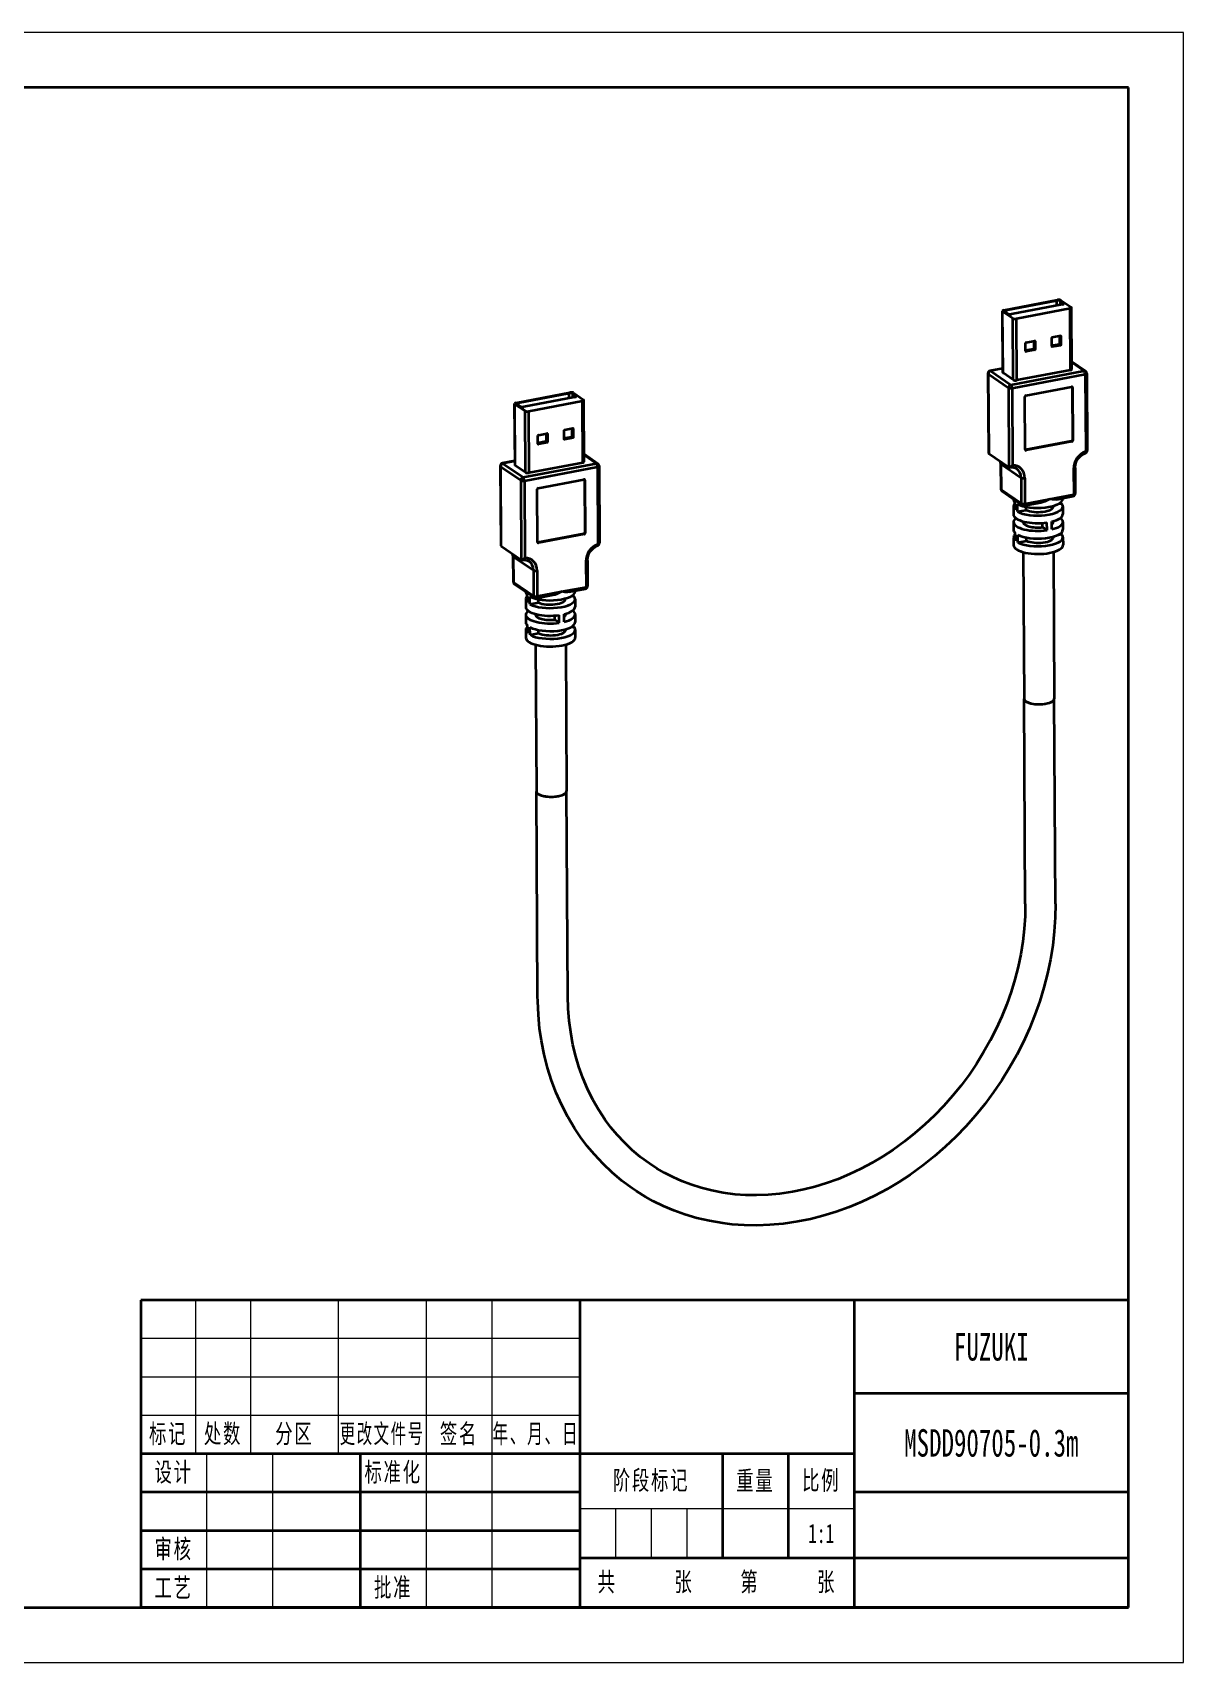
# Model space of a CAD drawing. Header units: millimetres. Extents: x -210 to 210, y -148 to 148.
# Drawn here: x 0.3 to 210, y -148.5 to 148.5 of the extents above; entities that cross this region are included whole.
import ezdxf
from ezdxf.enums import TextEntityAlignment as Align

# ---------------------------------------------------------------- set-up
doc = ezdxf.new("R2010")
doc.units = ezdxf.units.MM
for name, color, linetype, lineweight in [('尺寸线层', 3, 'Continuous', 18), ('粗实线层', 7, 'Continuous', 35), ('细实线层', 7, 'Continuous', 18)]:
    doc.layers.add(name, color=color, linetype=linetype, lineweight=lineweight)
doc.styles.add('标准', font='', dxfattribs={"width": 0.667})
doc.styles.get('标准').set_extended_font_data('宋体')

# ---------------------------------------------------------------- blocks, each defined once
blk = doc.blocks.new('$CAXA_FRAME_13B17AC1$')
at = {"layer": '粗实线层'}
for p, q in [((200, 138.5), (-200, 138.5)), ((200, -138.5), (200, 138.5)), ((-200, -138.5), (200, -138.5))]:
    blk.add_line(p, q, dxfattribs=at)
at = {"layer": '细实线层'}
for p, q in [((210, 148.5), (-210, 148.5)), ((210, -148.5), (210, 148.5)), ((-210, -148.5), (210, -148.5))]:
    blk.add_line(p, q, dxfattribs=at)
blk = doc.blocks.new('$CAXA_TITLE_151E506F$')
at = {"layer": '粗实线层'}
for p, q in [((0, 56), (-180, 56)), ((-180, 56), (-180, 0)), ((-100, 56), (-100, 0)), ((-50, 56), (-50, 0)), ((0, 0), (0, 56)), ((0, 39), (-50, 39)), ((-50, 28), (-180, 28)), ((-140, 28), (-140, 0)), ((-74, 28), (-74, 9)), ((-62, 28), (-62, 9)), ((-100, 21), (-180, 21)), ((0, 21), (-50, 21)), ((-100, 14), (-180, 14)), ((0, 9), (-100, 9)), ((-100, 7), (-180, 7)), ((0, 0), (-180, 0))]:
    blk.add_line(p, q, dxfattribs=at)
at = {"layer": '细实线层'}
for p, q in [((-170, 56), (-170, 28)), ((-160, 56), (-160, 28)), ((-144, 56), (-144, 28)), ((-128, 56), (-128, 0)), ((-116, 56), (-116, 0)), ((-100, 49), (-180, 49)), ((-100, 42), (-180, 42)), ((-100, 35), (-180, 35)), ((-168, 28), (-168, 0)), ((-156, 28), (-156, 0)), ((-50, 18), (-100, 18)), ((-93.5, 18), (-93.5, 9)), ((-87, 18), (-87, 9)), ((-80.5, 18), (-80.5, 9))]:
    blk.add_line(p, q, dxfattribs=at)
at = {"layer": '尺寸线层', "attachment_point": 5, "line_spacing_factor": 0.963108, "style": '标准'}
for s, insert, char_height, width in [('\\T1.1;标记', (-175, 31.5), 3.481, 18), ('\\T1.1;处数', (-165, 31.5), 3.481, 18), ('\\T1.1;分区', (-152, 31.5), 3.481, 30), ('\\T1.1;{\\W0.592404;更改文件号}', (-136, 31.5), 3.4806, 30), ('\\T1.1;签名', (-122, 31.5), 3.481, 22), ('\\T1.1;{\\W0.605422;年、月、日}', (-108, 31.5), 3.4806, 30), ('\\T1.1;设计', (-174, 24.5), 3.481, 22), ('\\T1.1;标准化', (-134, 24.5), 3.481, 22), ('\\T1.1;阶段标记', (-87, 23), 3.481, 50), ('\\T1.1;重量', (-68, 23), 3.481, 22), ('\\T1.1;比例', (-56, 23), 3.481, 22), ('\\T1.1;审核', (-174, 10.5), 3.481, 22), ('\\T1.1;共', (-95, 4.5), 3.481, 8), ('\\T1.1;张', (-81, 4.5), 3.481, 8), ('\\T1.1;第', (-69, 4.5), 3.481, 8), ('\\T1.1;张', (-55, 4.5), 3.481, 8), ('\\T1.1;工艺', (-174, 3.5), 3.481, 22), ('\\T1.1;批准', (-134, 3.5), 3.481, 22)]:
    blk.add_mtext(s, dxfattribs=dict(at, insert=insert, char_height=char_height, width=width))
at = {"layer": '尺寸线层', "style": '标准'}
for tag, height, width, p in [('标记C', 3.63, 0.664996, (-175, 52.5)), ('处数C', 3.63, 0.664996, (-165, 52.5)), ('分区C', 3.63, 0.667, (-152, 52.5)), ('更改文件号C', 3.63, 0.498314, (-136, 52.5)), ('更改签名C', 3.63, 0.447537, (-122, 52.5)), ('更改日期C', 3.63, 0.610278, (-108, 52.5)), ('单位名称', 5.19, 0.667, (-25, 47.5)), ('标记B', 3.63, 0.664996, (-175, 45.5)), ('处数B', 3.63, 0.664996, (-165, 45.5)), ('分区B', 3.63, 0.667, (-152, 45.5)), ('更改文件号B', 3.63, 0.498314, (-136, 45.5)), ('更改签名B', 3.63, 0.447537, (-122, 45.5)), ('更改日期B', 3.63, 0.610278, (-108, 45.5)), ('材料名称', 5.19, 0.667, (-75, 42)), ('标记A', 3.63, 0.664996, (-175, 38.5)), ('处数A', 3.63, 0.664996, (-165, 38.5)), ('分区A', 3.63, 0.667, (-152, 38.5)), ('更改文件号A', 3.63, 0.498314, (-136, 38.5)), ('更改签名A', 3.63, 0.447537, (-122, 38.5)), ('更改日期A', 3.63, 0.610278, (-108, 38.5)), ('图纸名称', 5.19, 0.667, (-25, 30)), ('设计', 3.63, 0.667, (-162, 24.5)), ('设计日期', 3.63, 0.667, (-148, 24.5)), ('标准化', 3.63, 0.667, (-122, 24.5)), ('标准化日期', 3.63, 0.554163, (-108, 24.5)), ('图纸编号', 5.19, 0.667, (-25, 15)), ('阶段标记S', 3.63, 0.223769, (-96.75, 13.5)), ('阶段标记A', 3.63, 0.223769, (-90.25, 13.5)), ('阶段标记B', 3.63, 0.223769, (-83.75, 13.5)), ('阶段标记C', 3.63, 0.223769, (-77.25, 13.5)), ('重量', 3.63, 0.667, (-68, 13.5)), ('图纸比例', 3.63, 0.510551, (-56, 13.5)), ('审核', 3.63, 0.667, (-162, 10.5)), ('审核日期', 3.63, 0.667, (-148, 10.5)), ('页数', 3.63, 0.667, (-88, 4.5)), ('页码', 3.63, 0.667, (-62, 4.5)), ('投影符号', 3.63, 0.667, (-25, 4.5)), ('工艺', 3.63, 0.667, (-162, 3.5)), ('工艺日期', 3.63, 0.667, (-148, 3.5)), ('批准', 3.63, 0.667, (-122, 3.5)), ('批准日期', 3.63, 0.667, (-108, 3.5))]:
    blk.add_attdef(tag, text='', height=height, dxfattribs=dict(at, width=width)).set_placement(p, align=Align.MIDDLE_CENTER)

msp = doc.modelspace()

# ---------------------------------------------------------------- linework, layer by layer
at = {"layer": '粗实线层', "color": 7, "lineweight": 35}
for p, q in [((177.279, 97.921), (187.055, 99.777)), ((177.638, 97.909), (186.88, 99.663)), ((187.934, 98.937), (178.692, 97.183)), ((189.347, 98.198), (179.572, 96.343)), ((186.88, 99.663), (186.885, 98.738)), ((187.553, 99.589), (188.149, 99.179)), ((187.553, 99.589), (187.558, 98.865)), ((187.728, 99.703), (189.562, 98.44)), ((188.149, 99.179), (188.15, 99.015)), ((189.413, 86.993), (189.347, 98.198)), ((189.683, 87.154), (189.618, 98.359)), ((177.074, 86.556), (177.008, 97.761)), ((178.898, 96.416), (177.064, 97.679)), ((177.13, 86.475), (177.064, 97.679)), ((178.018, 97.256), (177.422, 97.667)), ((177.638, 97.909), (177.64, 97.517)), ((178.964, 85.211), (178.898, 96.416)), ((179.637, 85.138), (179.572, 96.343)), ((181.336, 92.021), (182.901, 92.318)), ((182.762, 92.292), (182.77, 90.934)), ((182.99, 92.242), (182.884, 92.315)), ((182.99, 92.242), (182.999, 90.776)), ((185.984, 92.81), (185.992, 91.344)), ((187.638, 93.217), (186.072, 92.92)), ((187.506, 91.833), (187.499, 93.191)), ((187.727, 93.141), (187.621, 93.214)), ((187.736, 91.675), (187.727, 93.141)), ((181.256, 90.445), (181.247, 91.911)), ((182.681, 90.824), (181.255, 90.553)), ((181.345, 90.369), (181.257, 90.429)), ((182.911, 90.666), (181.345, 90.369)), ((182.911, 90.666), (182.681, 90.824)), ((182.999, 90.776), (182.77, 90.934)), ((185.992, 91.452), (187.418, 91.722)), ((186.082, 91.267), (185.994, 91.328)), ((186.082, 91.267), (187.647, 91.565)), ((187.647, 91.565), (187.418, 91.722)), ((187.736, 91.675), (187.506, 91.833)), ((174.382, 86.383), (174.467, 71.961)), ((174.438, 86.302), (178.106, 83.776)), ((174.438, 86.302), (174.523, 71.829)), ((177.07, 87.31), (174.789, 86.877)), ((177.07, 87.269), (174.88, 86.853)), ((174.88, 86.853), (178.548, 84.327)), ((178.964, 85.211), (177.13, 86.475)), ((178.548, 84.327), (191.878, 86.857)), ((178.78, 83.702), (192.11, 86.232)), ((189.413, 86.993), (179.637, 85.138)), ((192.164, 86.802), (189.675, 88.516)), ((191.878, 86.857), (189.676, 88.373)), ((192.11, 86.232), (192.192, 72.187)), ((192.381, 86.393), (192.463, 72.348)), ((178.106, 83.776), (178.191, 69.303)), ((178.78, 83.702), (178.862, 69.657)), ((181.28, 82.372), (189.63, 83.957)), ((189.717, 83.867), (189.774, 74.244)), ((189.809, 83.804), (189.717, 83.867)), ((189.809, 83.804), (189.865, 74.181)), ((88.207, 69.69), (88.141, 80.895)), ((90.031, 79.551), (88.197, 80.814)), ((88.262, 69.609), (88.197, 80.814)), ((88.412, 81.056), (98.187, 82.911)), ((89.151, 80.391), (88.555, 80.801)), ((88.77, 81.043), (98.012, 82.797)), ((88.77, 81.043), (88.772, 80.651)), ((99.067, 82.071), (89.825, 80.317)), ((100.48, 81.332), (90.704, 79.477)), ((98.012, 82.797), (98.018, 81.872)), ((98.686, 82.724), (99.282, 82.313)), ((98.686, 82.724), (98.69, 82)), ((98.861, 82.837), (100.695, 81.574)), ((99.282, 82.313), (99.283, 82.15)), ((100.545, 70.127), (100.48, 81.332)), ((100.816, 70.288), (100.751, 81.493)), ((181.16, 72.529), (181.104, 82.152)), ((90.096, 68.346), (90.031, 79.551)), ((90.77, 68.272), (90.704, 79.477)), ((92.389, 73.579), (92.38, 75.045)), ((92.468, 75.156), (94.034, 75.453)), ((93.895, 75.426), (93.902, 74.068)), ((94.123, 75.376), (94.017, 75.449)), ((94.123, 75.376), (94.132, 73.91)), ((97.117, 75.944), (97.125, 74.478)), ((97.125, 74.586), (98.551, 74.857)), ((97.215, 74.402), (97.127, 74.462)), ((98.77, 76.352), (97.205, 76.055)), ((97.215, 74.402), (98.78, 74.699)), ((98.78, 74.699), (98.551, 74.857)), ((98.639, 74.967), (98.631, 76.325)), ((98.868, 74.809), (98.639, 74.967)), ((98.86, 76.275), (98.753, 76.348)), ((98.868, 74.809), (98.86, 76.275)), ((93.814, 73.958), (92.388, 73.687)), ((92.478, 73.503), (92.39, 73.563)), ((94.043, 73.8), (92.478, 73.503)), ((94.043, 73.8), (93.814, 73.958)), ((94.132, 73.91), (93.902, 74.068)), ((103.297, 69.936), (100.808, 71.65)), ((103.01, 69.991), (100.809, 71.507)), ((174.523, 71.829), (178.191, 69.303)), ((189.597, 74.024), (181.247, 72.439)), ((181.339, 72.376), (181.247, 72.439)), ((189.689, 73.96), (181.339, 72.376)), ((189.689, 73.96), (189.597, 74.024)), ((189.865, 74.181), (189.774, 74.244)), ((85.515, 69.518), (85.599, 55.096)), ((85.571, 69.436), (89.239, 66.91)), ((85.571, 69.436), (85.655, 54.963)), ((88.202, 70.445), (85.922, 70.012)), ((88.203, 70.403), (86.012, 69.987)), ((86.012, 69.987), (89.68, 67.461)), ((90.096, 68.346), (88.262, 69.609)), ((89.68, 67.461), (103.01, 69.991)), ((89.912, 66.837), (103.242, 69.366)), ((100.545, 70.127), (90.77, 68.272)), ((103.242, 69.366), (103.325, 55.321)), ((103.513, 69.527), (103.595, 55.482)), ((176.702, 69.998), (176.73, 65.329)), ((176.758, 69.916), (180.426, 67.39)), ((176.758, 69.916), (176.785, 65.248)), ((189.986, 69.003), (190.014, 64.335)), ((190.257, 69.164), (190.284, 64.495)), ((89.239, 66.91), (89.323, 52.437)), ((89.912, 66.837), (89.995, 52.791)), ((92.413, 65.507), (100.763, 67.091)), ((100.85, 67.001), (100.906, 57.378)), ((100.942, 66.938), (100.85, 67.001)), ((100.942, 66.938), (100.998, 57.315)), ((180.426, 67.39), (180.453, 62.722)), ((181.1, 67.317), (181.127, 62.648)), ((92.293, 55.663), (92.236, 65.286)), ((176.785, 65.248), (180.453, 62.722)), ((176.946, 64.92), (180.614, 62.394)), ((179.015, 63.495), (179.015, 63.485)), ((179.32, 61.515), (179.312, 62.915)), ((179.779, 61.199), (179.77, 62.6)), ((180.991, 62.315), (183.994, 62.885)), ((181.127, 62.648), (185.57, 63.491)), ((185.57, 63.491), (190.014, 64.335)), ((186.875, 63.431), (189.878, 64.001)), ((187.205, 62.608), (187.727, 62.707)), ((187.727, 62.707), (187.726, 62.965)), ((188.015, 63.648), (188.015, 63.538)), ((179.024, 62.085), (179.032, 60.684)), ((179.779, 61.199), (181.35, 61.497)), ((180.79, 59.294), (180.789, 59.419)), ((181.35, 61.497), (181.346, 62.089)), ((186.273, 62.127), (186.273, 62.253)), ((186.29, 59.326), (186.289, 59.452)), ((188.023, 62.138), (188.032, 60.737)), ((100.73, 57.158), (92.38, 55.573)), ((100.821, 57.095), (92.472, 55.51)), ((100.821, 57.095), (100.73, 57.158)), ((100.998, 57.315), (100.906, 57.378)), ((179.04, 59.284), (179.048, 57.883)), ((179.056, 56.482), (179.065, 55.082)), ((179.353, 55.912), (179.345, 57.313)), ((179.811, 55.597), (179.803, 56.997)), ((181.382, 55.895), (181.379, 56.487)), ((184.335, 58.372), (184.331, 59.129)), ((185.146, 57.813), (184.335, 58.372)), ((185.146, 57.813), (185.138, 59.214)), ((186.035, 57.982), (186.027, 59.383)), ((186.306, 56.525), (186.305, 56.65)), ((187.238, 57.006), (187.76, 57.105)), ((187.76, 57.105), (187.758, 57.362)), ((188.04, 59.336), (188.048, 57.936)), ((188.056, 56.535), (188.064, 55.134)), ((85.655, 54.963), (89.323, 52.437)), ((92.472, 55.51), (92.38, 55.573)), ((179.811, 55.597), (181.382, 55.895)), ((180.822, 53.817), (180.978, 27.08)), ((186.322, 53.849), (186.478, 27.112)), ((87.835, 53.132), (87.862, 48.463)), ((87.891, 53.051), (91.559, 50.525)), ((87.891, 53.051), (87.918, 48.382)), ((91.559, 50.525), (91.586, 45.856)), ((101.119, 52.138), (101.146, 47.469)), ((101.39, 52.298), (101.417, 47.63)), ((87.918, 48.382), (91.586, 45.856)), ((88.079, 48.055), (91.747, 45.529)), ((92.232, 50.451), (92.26, 45.782)), ((90.148, 46.63), (90.148, 46.62)), ((90.156, 45.219), (90.164, 43.819)), ((90.453, 44.649), (90.444, 46.05)), ((90.911, 44.333), (90.903, 45.734)), ((90.911, 44.333), (92.482, 44.632)), ((92.124, 45.449), (95.127, 46.019)), ((92.26, 45.782), (96.703, 46.626)), ((92.482, 44.632), (92.479, 45.224)), ((96.703, 46.626), (101.146, 47.469)), ((97.406, 45.262), (97.405, 45.387)), ((98.008, 46.566), (101.01, 47.136)), ((98.338, 45.743), (98.86, 45.842)), ((98.86, 45.842), (98.858, 46.099)), ((99.147, 46.782), (99.148, 46.672)), ((99.156, 45.272), (99.164, 43.871)), ((90.173, 42.418), (90.181, 41.017)), ((91.923, 42.428), (91.922, 42.554)), ((95.468, 41.506), (95.464, 42.264)), ((96.279, 40.948), (96.271, 42.348)), ((97.167, 41.116), (97.159, 42.517)), ((97.423, 42.46), (97.422, 42.586)), ((99.172, 42.471), (99.181, 41.07)), ((90.189, 39.617), (90.197, 38.216)), ((90.485, 39.047), (90.477, 40.447)), ((90.944, 38.731), (90.936, 40.132)), ((90.944, 38.731), (92.515, 39.029)), ((92.515, 39.029), (92.512, 39.621)), ((96.279, 40.948), (95.468, 41.506)), ((97.439, 39.659), (97.438, 39.785)), ((98.371, 40.14), (98.892, 40.239)), ((98.892, 40.239), (98.891, 40.497)), ((99.189, 39.669), (99.197, 38.269)), ((91.955, 36.951), (92.111, 10.215)), ((97.455, 36.984), (97.611, 10.247)), ((181.197, -10.269), (180.978, 27.08)), ((186.697, -10.237), (186.478, 27.112)), ((92.33, -27.135), (92.111, 10.215)), ((97.829, -27.102), (97.611, 10.247))]:
    msp.add_line(p, q, dxfattribs=at)
for points in [[(190.257, 69.164), (190.325, 69.764), (190.538, 70.374), (190.895, 70.95), (191.364, 71.43), (191.87, 71.76), (192.135, 71.876)], [(178.862, 69.657), (178.594, 69.419), (178.367, 69.298), (178.315, 69.285)], [(178.315, 69.285), (178.845, 69.306), (179.321, 69.19), (179.622, 69.028)], [(183.994, 62.885), (184.41, 62.989), (184.813, 63.132), (185.57, 63.491)], [(186.875, 63.431), (186.639, 63.404), (186.132, 63.417), (185.57, 63.491)], [(101.39, 52.298), (101.457, 52.898), (101.671, 53.509), (102.028, 54.084), (102.497, 54.564), (103.002, 54.894), (103.268, 55.01)], [(89.995, 52.791), (89.726, 52.554), (89.499, 52.432), (89.448, 52.419)], [(89.448, 52.419), (89.978, 52.441), (90.454, 52.324), (90.755, 52.162)], [(95.127, 46.019), (95.543, 46.123), (95.946, 46.267), (96.703, 46.626)], [(98.008, 46.566), (97.771, 46.538), (97.265, 46.552), (96.703, 46.626)], [(186.697, -10.237), (186.65, -12.771), (186.481, -15.319), (186.189, -17.873), (185.777, -20.428), (185.245, -22.977), (184.596, -25.513), (183.83, -28.031), (182.95, -30.523), (181.958, -32.984), (180.857, -35.408), (179.65, -37.788), (178.34, -40.118), (176.93, -42.393), (175.423, -44.607), (173.825, -46.755), (172.138, -48.83), (170.366, -50.828), (168.515, -52.743), (166.589, -54.572), (164.592, -56.308), (162.53, -57.948), (160.203, -59.628), (158.125, -60.987), (156.002, -62.247), (153.73, -63.461), (151.42, -64.559), (149.077, -65.539), (146.706, -66.397), (144.315, -67.131), (142.07, -67.703), (139.736, -68.177), (137.075, -68.57), (134.661, -68.789), (132.256, -68.876), (129.94, -68.833), (127.787, -68.68), (126.082, -68.478), (123.628, -68.057), (121.355, -67.524), (119.128, -66.86), (117.172, -66.153), (115.258, -65.341), (113.396, -64.427), (111.971, -63.638), (110.373, -62.652), (109.594, -62.13)], [(181.197, -10.269), (181.155, -12.537), (181.003, -14.824), (180.741, -17.123), (180.369, -19.428), (179.888, -21.732), (179.3, -24.029), (178.604, -26.314), (177.805, -28.579), (176.902, -30.818), (175.899, -33.026), (174.799, -35.195), (173.604, -37.321), (172.317, -39.397), (170.943, -41.417), (169.484, -43.377), (167.945, -45.27), (166.33, -47.092), (164.643, -48.837), (162.89, -50.501), (161.075, -52.08), (159.203, -53.568), (157.094, -55.091), (155.215, -56.32), (153.299, -57.458), (151.253, -58.551), (149.178, -59.537), (147.079, -60.415), (144.962, -61.181), (142.833, -61.835), (140.84, -62.342), (138.776, -62.762), (136.432, -63.108), (134.312, -63.3), (132.209, -63.376), (130.19, -63.339), (128.32, -63.206), (126.113, -62.921), (124.068, -62.527), (122.126, -62.031), (120.23, -61.425), (118.631, -60.812), (117.01, -60.089), (115.437, -59.28), (114.053, -58.474), (112.713, -57.6)], [(109.594, -62.13), (107.684, -60.723), (105.922, -59.246), (104.25, -57.661), (102.675, -55.973), (101.377, -54.414), (100.159, -52.783), (99.066, -51.153), (97.834, -49.079), (96.67, -46.818), (95.734, -44.702), (94.886, -42.461), (94.158, -40.16), (93.531, -37.725), (93.035, -35.24), (92.7, -32.96), (92.459, -30.482), (92.341, -27.975), (92.33, -27.135)], [(112.713, -57.6), (111.085, -56.401), (109.582, -55.141), (108.155, -53.787), (106.807, -52.344), (105.695, -51.008), (104.649, -49.607), (103.433, -47.764), (102.394, -45.953), (101.37, -43.882), (100.564, -41.969), (99.858, -39.993), (99.296, -38.113), (98.773, -35.958), (98.35, -33.664), (98.075, -31.56), (97.898, -29.346), (97.829, -27.102)]]:
    msp.add_lwpolyline(points, dxfattribs=at)
for centre, radius, start, end in [((174.882, 86.386), 0.5, 100.74783, 180.33416), ((191.88, 86.39), 0.5, 0.33416, 55.44759), ((174.621, 71.947), 0.154, 174.49394, 230.22813), ((191.963, 72.345), 0.5, 290.1931, 0.33416), ((86.015, 69.521), 0.5, 100.74783, 180.33416), ((103.013, 69.524), 0.5, 0.33416, 55.44759), ((174.382, 69.988), 2.321, 0.25315, 8.91947), ((178.274, 69.446), 0.166, 239.88653, 284.27105), ((177.23, 65.332), 0.5, 180.33529, 235.4476), ((180.898, 62.806), 0.5, 235.4476, 280.74783), ((189.784, 64.493), 0.5, 280.74783, 0.33529), ((85.753, 55.081), 0.154, 174.49394, 230.22813), ((85.515, 53.122), 2.321, 0.25315, 8.91947), ((103.095, 55.479), 0.5, 290.1931, 0.33416), ((89.407, 52.581), 0.166, 239.88653, 284.27105), ((88.362, 48.466), 0.5, 180.33529, 235.4476), ((100.917, 47.627), 0.5, 280.74783, 0.33529), ((92.03, 45.94), 0.5, 235.4476, 280.74783)]:
    msp.add_arc(centre, radius, start, end, dxfattribs=at)
for centre, major_axis, ratio, start_param, end_param in [((187.109, 99.505), (0.5, 0.003), 0.3579396, 0.4742297, 2.045026), ((187.284, 99.619), (0.5, 0.003), 0.3579396, 0.4742297, 2.045026), ((187.705, 99.095), (0.5, 0.003), 0.3579396, 5.1866187, 6.2831333), ((187.705, 99.095), (0.5, 0.003), 0.3579396, 6.2831333, 6.757415), ((189.118, 98.356), (0.5, 0.003), 0.3579396, 5.1866187, 6.2831333), ((189.118, 98.356), (0.5, 0.003), 0.3579396, 6.2831333, 6.757415), ((177.508, 97.764), (0.5, 0.003), 0.3579396, 2.045026, 3.1415407), ((177.508, 97.764), (0.5, 0.003), 0.3579396, 3.1415407, 3.6158224), ((177.867, 97.751), (0.5, 0.003), 0.3579396, 2.045026, 3.1415407), ((177.867, 97.751), (0.5, 0.003), 0.3579396, 3.1415407, 3.6158224), ((178.463, 97.341), (0.5, 0.003), 0.3579396, 3.6158224, 5.1866187), ((179.342, 96.501), (0.5, 0.003), 0.3579396, 3.6158224, 5.1866187), ((182.902, 92.225), (-0.0567, -0.0824), 0.8307011, 3.1416279, 3.8399301), ((182.902, 92.225), (-0.0567, -0.0824), 0.8307011, 2.2691338, 3.1416279), ((186.073, 92.827), (-0.0567, -0.0824), 0.8307011, 3.8399301, 5.4107265), ((187.638, 93.124), (-0.0567, -0.0824), 0.8307011, 3.1416279, 3.8399301), ((187.638, 93.124), (-0.0567, -0.0824), 0.8307011, 2.2691338, 3.1416279), ((181.336, 91.928), (-0.0567, -0.0824), 0.8307011, 3.8399301, 5.4107265), ((181.345, 90.462), (-0.0567, -0.0824), 0.8307011, 5.4107265, 6.2832206), ((181.345, 90.462), (-0.0567, -0.0824), 0.8307011, 0.0000353, 0.6983375), ((182.681, 90.917), (-0.0567, -0.0824), 0.8307011, 0.6983375, 2.2691338), ((182.91, 90.759), (-0.0567, -0.0824), 0.8307011, 0.6983375, 2.2691338), ((186.081, 91.361), (-0.0567, -0.0824), 0.8307011, 5.4107265, 6.2832206), ((186.081, 91.361), (-0.0567, -0.0824), 0.8307011, 0.0000353, 0.6983375), ((187.418, 91.816), (-0.0567, -0.0824), 0.8307011, 0.6983375, 2.2691338), ((187.647, 91.658), (-0.0567, -0.0824), 0.8307011, 0.6983375, 2.2691338), ((174.882, 86.386), (0.5, 0.003), 0.3579396, 3.1415407, 3.6158224), ((174.882, 86.386), (-0.284, -0.412), 0.8307011, 3.8399301, 5.4107265), ((174.882, 86.386), (-0.093, 0.491), 0.4263976, 5.8763376, 6.2832578), ((177.574, 86.559), (0.5, 0.003), 0.3579396, 3.1415407, 3.6158224), ((189.183, 87.151), (0.5, 0.003), 0.3579396, 5.1866187, 6.2831333), ((191.88, 86.39), (0.284, 0.412), 0.8307011, 0.0000353, 0.6983375), ((191.88, 86.39), (0.093, -0.491), 0.4263976, 1.1639486, 2.7347449), ((191.88, 86.39), (-0.5, -0.003), 0.3579396, 2.045026, 3.1415407), ((178.55, 83.86), (0.284, 0.412), 0.8307011, 0.6983375, 2.2691338), ((178.55, 83.86), (0.5, 0.003), 0.3579396, 3.6158224, 5.1866187), ((178.55, 83.86), (-0.093, 0.491), 0.4263976, 4.3055412, 5.8763376), ((179.408, 85.296), (0.5, 0.003), 0.3579396, 3.6158224, 5.1866187), ((189.631, 83.77), (0.113, 0.165), 0.8307011, 0.0000353, 0.6983375), ((189.54, 83.833), (-0.113, -0.165), 0.8307011, 2.2691338, 2.8004475), ((189.631, 83.77), (0.113, 0.165), 0.8307011, 5.4107265, 6.2832206), ((88.641, 80.898), (0.5, 0.003), 0.3579396, 2.045026, 3.1415407), ((88.641, 80.898), (0.5, 0.003), 0.3579396, 3.1415407, 3.6158224), ((88.999, 80.885), (0.5, 0.003), 0.3579396, 2.045026, 3.1415407), ((88.999, 80.885), (0.5, 0.003), 0.3579396, 3.1415407, 3.6158224), ((89.595, 80.475), (0.5, 0.003), 0.3579396, 3.6158224, 5.1866187), ((98.242, 82.639), (0.5, 0.003), 0.3579396, 0.4742297, 2.045026), ((98.417, 82.753), (0.5, 0.003), 0.3579396, 0.4742297, 2.045026), ((98.838, 82.229), (0.5, 0.003), 0.3579396, 5.1866187, 6.2831333), ((98.838, 82.229), (0.5, 0.003), 0.3579396, 6.2831333, 6.757415), ((100.251, 81.49), (0.5, 0.003), 0.3579396, 5.1866187, 6.2831333), ((100.251, 81.49), (0.5, 0.003), 0.3579396, 6.2831333, 6.757415), ((181.281, 82.186), (0.113, 0.165), 0.8307011, 0.6983375, 2.2691338), ((90.475, 79.635), (0.5, 0.003), 0.3579396, 3.6158224, 5.1866187), ((92.469, 75.062), (-0.0567, -0.0824), 0.8307011, 3.8399301, 5.4107265), ((94.034, 75.359), (-0.0567, -0.0824), 0.8307011, 3.1416279, 3.8399301), ((94.034, 75.359), (-0.0567, -0.0824), 0.8307011, 2.2691338, 3.1416279), ((97.205, 75.961), (-0.0567, -0.0824), 0.8307011, 3.8399301, 5.4107265), ((97.214, 74.495), (-0.0567, -0.0824), 0.8307011, 5.4107265, 6.2832206), ((97.214, 74.495), (-0.0567, -0.0824), 0.8307011, 0.0000353, 0.6983375), ((98.55, 74.95), (-0.0567, -0.0824), 0.8307011, 0.6983375, 2.2691338), ((98.771, 76.258), (-0.0567, -0.0824), 0.8307011, 3.1416279, 3.8399301), ((98.78, 74.792), (-0.0567, -0.0824), 0.8307011, 0.6983375, 2.2691338), ((98.771, 76.258), (-0.0567, -0.0824), 0.8307011, 2.2691338, 3.1416279), ((92.477, 73.596), (-0.0567, -0.0824), 0.8307011, 5.4107265, 6.2832206), ((92.477, 73.596), (-0.0567, -0.0824), 0.8307011, 0.0000353, 0.6983375), ((93.814, 74.051), (-0.0567, -0.0824), 0.8307011, 0.6983375, 2.2691338), ((94.043, 73.893), (-0.0567, -0.0824), 0.8307011, 0.6983375, 2.2691338), ((181.338, 72.562), (0.113, 0.165), 0.8307011, 2.2691338, 3.1416279), ((181.246, 72.626), (-0.113, -0.165), 0.8307011, 0.3412857, 0.6983375), ((181.338, 72.562), (0.113, 0.165), 0.8307011, 3.1416279, 3.8399301), ((189.596, 74.21), (-0.113, -0.165), 0.8307011, 0.6983375, 2.2691338), ((189.688, 74.147), (0.113, 0.165), 0.8307011, 3.8399301, 5.4107265), ((192.652, 69.509), (1.702, 2.471), 0.8307011, 0.8657856, 2.2691338), ((191.963, 72.345), (-0.173, 0.469), 0.3607771, 3.1416513, 4.2404468), ((191.963, 72.345), (0.5, 0.003), 0.3579396, 5.1866187, 6.2831333), ((86.015, 69.521), (0.5, 0.003), 0.3579396, 3.1415407, 3.6158224), ((86.015, 69.521), (-0.284, -0.412), 0.8307011, 3.8399301, 5.4107265), ((86.015, 69.521), (-0.093, 0.491), 0.4263976, 5.8763376, 6.2832578), ((88.707, 69.693), (0.5, 0.003), 0.3579396, 3.1415407, 3.6158224), ((90.541, 68.43), (0.5, 0.003), 0.3579396, 3.6158224, 5.1866187), ((100.316, 70.285), (0.5, 0.003), 0.3579396, 5.1866187, 6.2831333), ((103.013, 69.524), (0.284, 0.412), 0.8307011, 0.0000353, 0.6983375), ((103.013, 69.524), (0.093, -0.491), 0.4263976, 1.1639486, 2.7347449), ((103.013, 69.524), (-0.5, -0.003), 0.3579396, 2.045026, 3.1415407), ((177.202, 70.001), (-0.5, -0.003), 0.3579396, 6.2831333, 6.757415), ((174.536, 69.495), (-1.418, -2.059), 0.8307011, 2.2691338, 2.4436365), ((178.434, 66.811), (1.702, 2.471), 0.8307011, 5.4107265, 6.8140747), ((178.204, 66.969), (1.418, 2.059), 0.8307011, 5.4107265, 6.2832206), ((189.757, 69.161), (0.5, 0.003), 0.3579396, 5.1866187, 6.2831333), ((89.683, 66.994), (0.284, 0.412), 0.8307011, 0.6983375, 2.2691338), ((89.683, 66.994), (0.5, 0.003), 0.3579396, 3.6158224, 5.1866187), ((89.683, 66.994), (-0.093, 0.491), 0.4263976, 4.3055412, 5.8763376), ((92.414, 65.32), (0.113, 0.165), 0.8307011, 0.6983375, 2.2691338), ((100.764, 66.904), (0.113, 0.165), 0.8307011, 0.0000353, 0.6983375), ((100.672, 66.968), (-0.113, -0.165), 0.8307011, 2.2691338, 2.8004475), ((100.764, 66.904), (0.113, 0.165), 0.8307011, 5.4107265, 6.2832206), ((180.87, 67.475), (-0.5, -0.003), 0.3579396, 0.4742297, 2.045026), ((177.23, 65.332), (-0.5, -0.003), 0.3579396, 6.2831333, 6.757415), ((177.23, 65.332), (-0.284, -0.412), 0.8307011, 5.4107265, 6.2832206), ((183.515, 63.512), (4.5, 0.026), 0.3579396, 3.1416364, 3.5044813), ((183.523, 62.111), (4.5, 0.026), 0.3579396, 2.7787038, 3.1416364), ((183.515, 63.512), (4.5, 0.026), 0.3579396, 3.7271634, 6.2832291), ((180.898, 62.806), (-0.5, -0.003), 0.3579396, 0.4742297, 2.045026), ((180.898, 62.806), (-0.284, -0.412), 0.8307011, 5.4107265, 6.2832206), ((180.898, 62.806), (0.093, -0.491), 0.4263976, 0.0000725, 1.1639486), ((183.523, 62.111), (4.5, 0.026), 0.3579396, 0.0000438, 0.3628887), ((189.784, 64.493), (-0.093, 0.491), 0.4263976, 3.1416651, 4.3055412), ((189.784, 64.493), (-0.5, -0.003), 0.3579396, 2.045026, 3.1415407), ((183.523, 62.111), (4.5, 0.026), 0.3579396, 3.1416364, 3.5044813), ((183.532, 60.711), (4.5, 0.026), 0.3579396, 3.141594, 5.0752777), ((183.54, 59.31), (4.5, 0.026), 0.3579396, 2.6917728, 3.141594), ((183.523, 62.111), (4.5, 0.026), 0.3579396, 3.7271634, 6.2832291), ((183.523, 62.111), (2.75, 0.016), 0.3579396, 3.7986575, 6.2831853), ((183.532, 60.711), (4.5, 0.026), 0.3579396, 5.2979597, 6.2831853), ((183.54, 59.31), (4.5, 0.026), 0.3579396, 0.0000014, 0.4497253), ((100.729, 57.345), (-0.113, -0.165), 0.8307011, 0.6983375, 2.2691338), ((100.82, 57.281), (0.113, 0.165), 0.8307011, 3.8399301, 5.4107265), ((183.54, 59.31), (4.5, 0.026), 0.3579396, 3.141594, 5.0752777), ((183.548, 57.909), (4.5, 0.026), 0.3579396, 3.1416364, 3.5044813), ((183.556, 56.509), (4.5, 0.026), 0.3579396, 2.7787038, 3.1416364), ((183.556, 56.509), (4.5, 0.026), 0.3579396, 3.1416364, 3.5044813), ((183.548, 57.909), (4.5, 0.026), 0.3579396, 3.7271634, 6.2832291), ((183.556, 56.509), (4.5, 0.026), 0.3579396, 3.7271634, 6.2832291), ((183.54, 59.31), (2.75, 0.016), 0.3579396, 3.1415938, 5.0037835), ((183.556, 56.509), (2.75, 0.016), 0.3579396, 3.7986575, 6.2831853), ((183.54, 59.31), (2.75, 0.016), 0.3579396, 5.8422476, 6.2831853), ((183.54, 59.31), (4.5, 0.026), 0.3579396, 5.2979597, 6.2831853), ((183.556, 56.509), (4.5, 0.026), 0.3579396, 0.0000438, 0.3628887), ((92.471, 55.697), (0.113, 0.165), 0.8307011, 2.2691338, 3.1416279), ((92.379, 55.76), (-0.113, -0.165), 0.8307011, 0.3412857, 0.6983375), ((92.471, 55.697), (0.113, 0.165), 0.8307011, 3.1416279, 3.8399301), ((103.785, 52.644), (1.702, 2.471), 0.8307011, 0.8657856, 2.2691338), ((103.095, 55.479), (-0.173, 0.469), 0.3607771, 3.1416513, 4.2404468), ((103.095, 55.479), (0.5, 0.003), 0.3579396, 5.1866187, 6.2831333), ((183.564, 55.108), (-4.5, -0.026), 0.3579396, 6.2831333, 8.3282113), ((183.564, 55.108), (-4.5, -0.026), 0.3579396, 2.045026, 3.1415407), ((88.335, 53.135), (-0.5, -0.003), 0.3579396, 6.2831333, 6.757415), ((85.669, 52.629), (-1.418, -2.059), 0.8307011, 2.2691338, 2.4436365), ((89.566, 49.945), (1.702, 2.471), 0.8307011, 5.4107265, 6.8140747), ((89.337, 50.103), (1.418, 2.059), 0.8307011, 5.4107265, 6.2832206), ((92.003, 50.609), (-0.5, -0.003), 0.3579396, 0.4742297, 2.045026), ((100.89, 52.296), (0.5, 0.003), 0.3579396, 5.1866187, 6.2831333), ((88.362, 48.466), (-0.5, -0.003), 0.3579396, 6.2831333, 6.757415), ((88.362, 48.466), (-0.284, -0.412), 0.8307011, 5.4107265, 6.2832206), ((100.917, 47.627), (-0.5, -0.003), 0.3579396, 2.045026, 3.1415407), ((94.648, 46.646), (4.5, 0.026), 0.3579396, 3.1416364, 3.5044813), ((94.656, 45.245), (4.5, 0.026), 0.3579396, 2.7787038, 3.1416364), ((94.656, 45.245), (4.5, 0.026), 0.3579396, 3.1416364, 3.5044813), ((94.648, 46.646), (4.5, 0.026), 0.3579396, 3.7271634, 6.2832291), ((94.656, 45.245), (4.5, 0.026), 0.3579396, 3.7271634, 6.2832291), ((92.03, 45.94), (-0.5, -0.003), 0.3579396, 0.4742297, 2.045026), ((92.03, 45.94), (-0.284, -0.412), 0.8307011, 5.4107265, 6.2832206), ((92.03, 45.94), (0.093, -0.491), 0.4263976, 0.0000725, 1.1639486), ((94.656, 45.245), (2.75, 0.016), 0.3579396, 3.7986575, 6.2831853), ((94.656, 45.245), (4.5, 0.026), 0.3579396, 0.0000438, 0.3628887), ((100.917, 47.627), (-0.093, 0.491), 0.4263976, 3.1416651, 4.3055412), ((94.664, 43.845), (4.5, 0.026), 0.3579396, 3.141594, 5.0752777), ((94.673, 42.444), (4.5, 0.026), 0.3579396, 2.6917728, 3.141594), ((94.673, 42.444), (4.5, 0.026), 0.3579396, 3.141594, 5.0752777), ((94.673, 42.444), (2.75, 0.016), 0.3579396, 3.1415938, 5.0037835), ((94.664, 43.845), (4.5, 0.026), 0.3579396, 5.2979597, 6.2831853), ((94.673, 42.444), (2.75, 0.016), 0.3579396, 5.8422476, 6.2831853), ((94.673, 42.444), (4.5, 0.026), 0.3579396, 5.2979597, 6.2831853), ((94.673, 42.444), (4.5, 0.026), 0.3579396, 0.0000014, 0.4497253), ((94.681, 41.044), (4.5, 0.026), 0.3579396, 3.1416364, 3.5044813), ((94.689, 39.643), (4.5, 0.026), 0.3579396, 2.7787038, 3.1416364), ((94.689, 39.643), (4.5, 0.026), 0.3579396, 3.1416364, 3.5044813), ((94.681, 41.044), (4.5, 0.026), 0.3579396, 3.7271634, 6.2832291), ((94.689, 39.643), (4.5, 0.026), 0.3579396, 3.7271634, 6.2832291), ((94.689, 39.643), (2.75, 0.016), 0.3579396, 3.7986575, 6.2831853), ((94.689, 39.643), (4.5, 0.026), 0.3579396, 0.0000438, 0.3628887), ((94.697, 38.243), (-4.5, -0.026), 0.3579396, 6.2831333, 8.3282113), ((94.697, 38.243), (-4.5, -0.026), 0.3579396, 2.045026, 3.1415407), ((183.728, 27.096), (2.75, 0.016), 0.3579396, 3.1415407, 3.6158224), ((183.728, 27.096), (-2.75, -0.016), 0.3579396, 6.2831333, 8.3282113), ((183.728, 27.096), (2.75, 0.016), 0.3579396, 3.6158224, 6.2831333), ((183.728, 27.096), (-2.75, -0.016), 0.3579396, 2.045026, 3.1415407), ((94.861, 10.231), (-2.75, -0.016), 0.3579396, 6.2831333, 9.424726), ((94.861, 10.231), (-2.75, -0.016), 0.3579396, 6.2831333, 8.3282113), ((94.861, 10.231), (-2.75, -0.016), 0.3579396, 2.045026, 3.1415407)]:
    msp.add_ellipse(centre, major_axis=major_axis, ratio=ratio, start_param=start_param, end_param=end_param, dxfattribs=at)

# ---------------------------------------------------------------- block references
at = {"layer": '粗实线层'}
msp.add_blockref('$CAXA_FRAME_13B17AC1$', (0, 0), dxfattribs=at)
ref = msp.add_blockref('$CAXA_TITLE_151E506F$', (200, -138.5), dxfattribs=at)
ref.add_attrib('单位名称', 'FUZUKI', dxfattribs={"layer": '尺寸线层', "height": 5, "style": '标准', "width": 0.667}).set_placement((175, -91), align=Align.MIDDLE_CENTER)
ref.add_attrib('图纸名称', 'MSDD90705-0.3m', dxfattribs={"layer": '尺寸线层', "height": 5, "style": '标准', "width": 0.667}).set_placement((175, -108.5), align=Align.MIDDLE_CENTER)
ref.add_attrib('图纸比例', '1:1', dxfattribs={"layer": '尺寸线层', "height": 3.5, "style": '标准', "width": 0.667}).set_placement((144, -125), align=Align.MIDDLE_CENTER)

doc.saveas('drawing.dxf')
